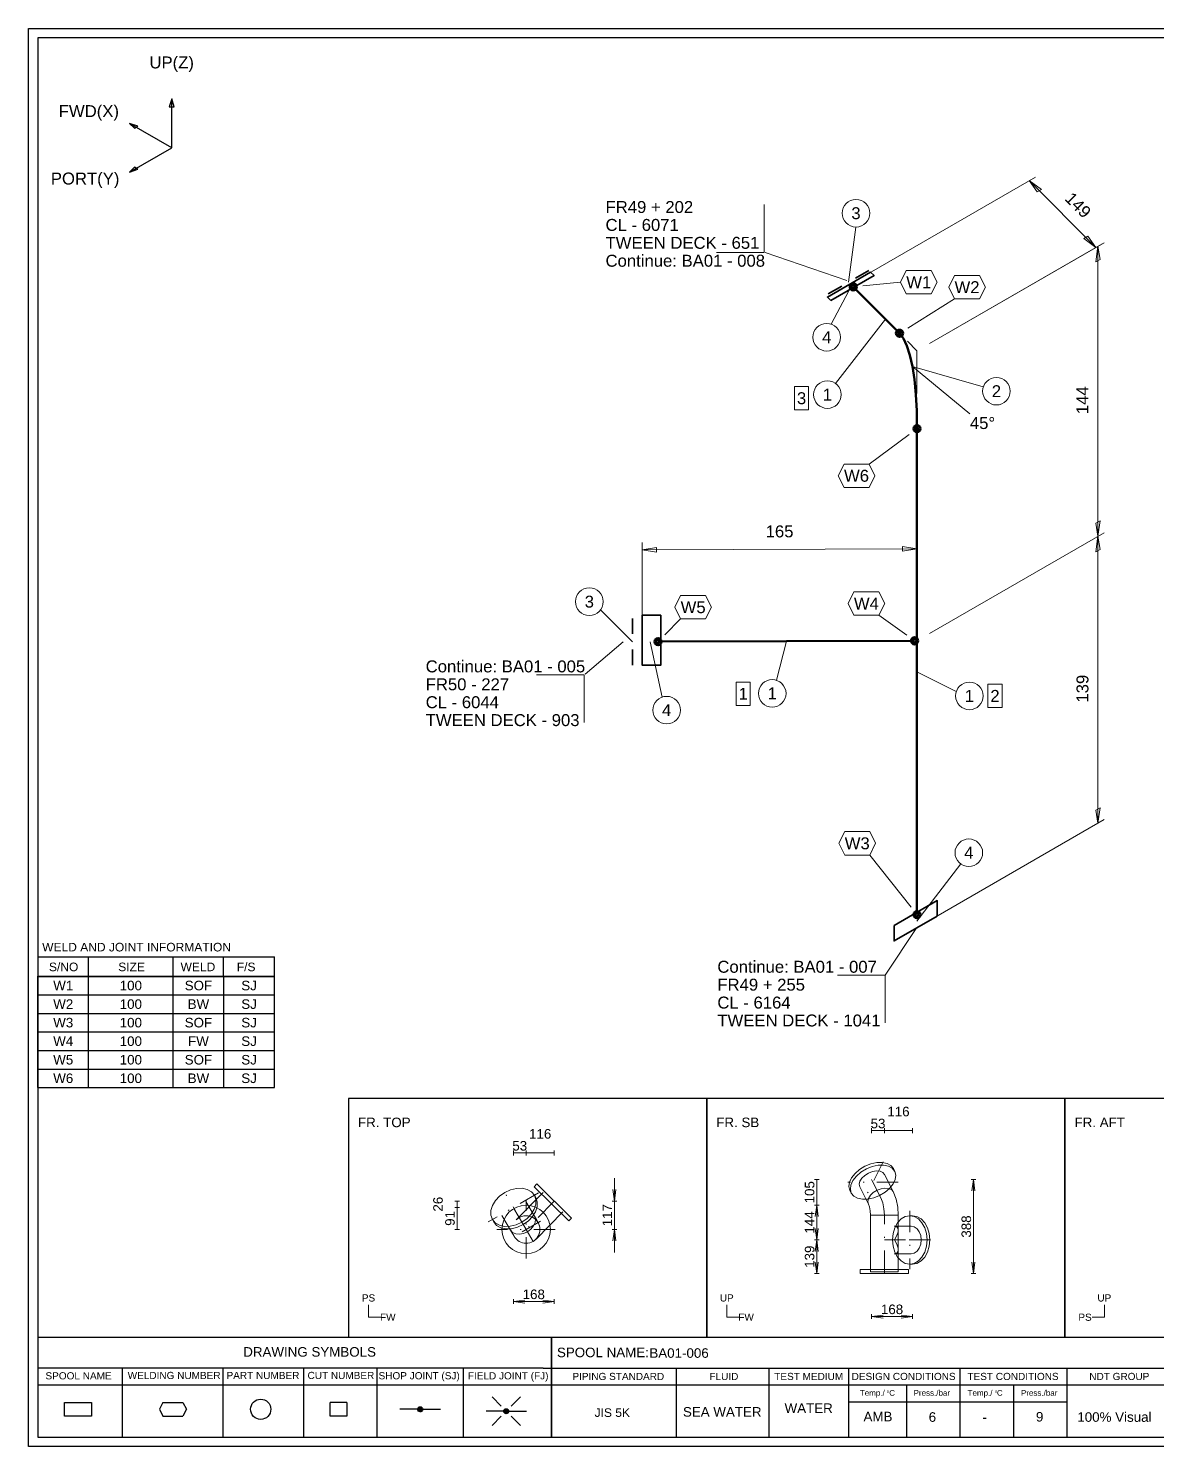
# Model space of a CAD drawing. Header units: millimetres. Extents: x 0 to 420, y 0 to 297.
# Drawn here: x 0 to 236.4, y 0 to 297 of the extents above; entities that cross this region are included whole.
import ezdxf
from ezdxf.enums import TextEntityAlignment as Align

# ---------------------------------------------------------------- set-up
doc = ezdxf.new("R2010")
doc.units = ezdxf.units.MM
doc.linetypes.add('DOTTED_DASHED5', pattern=[10.0001, 4.444489, -2.666693, 0.222224, -2.666693])
doc.linetypes.add('DOTTED_DASHED6', pattern=[9.99998, 4.444436, -2.666661, 0.222222, -2.666661])
for name, color, linetype in [('FramesFromTables', 40, 'Continuous'), ('I_Coordinates', 11, 'Continuous'), ('I_CutNumbers', 10, 'Continuous'), ('I_Dimensions', 4, 'Continuous'), ('I_OtherComponents', 2, 'Continuous'), ('I_PartNumbers', 9, 'Continuous'), ('I_Pipes', 1, 'Continuous'), ('I_Tags', 8, 'Continuous'), ('SymbolsOnDrawingSheet', 1, 'Continuous'), ('TextFromTables', 2, 'Continuous'), ('TextFromTextBoxes', 2, 'Continuous')]:
    doc.layers.add(name, color=color, linetype=linetype)
doc.styles.add('Cadmatic Default Text', font='arial.ttf')

# ---------------------------------------------------------------- blocks, each defined once
blk = doc.blocks.new('BA01726636990_BOM_4')
at = {"layer": 'FramesFromTables', "linetype": 'ByBlock', "lineweight": 18}
for p, q in [((292, 285), (418, 285)), ((292, 271.5), (292, 285)), ((292, 271.5), (292, 285)), ((299.6, 271.5), (299.6, 285)), ((299.6, 271.5), (299.6, 285)), ((307, 271.5), (307, 285)), ((307, 271.5), (307, 285)), ((318.6, 271.5), (318.6, 285)), ((318.6, 271.5), (318.6, 285)), ((360.1, 271.5), (360.1, 285)), ((360.1, 271.5), (360.1, 285)), ((384.2, 271.5), (384.2, 285)), ((384.2, 271.5), (384.2, 285)), ((405.2, 271.5), (405.2, 285)), ((405.2, 271.5), (405.2, 285)), ((418, 271.5), (418, 285)), ((292, 280.5), (418, 280.5)), ((292, 276), (418, 276)), ((292, 205), (418.1, 205)), ((292, 200.67), (292, 205)), ((292.1, 200.67), (292.1, 205)), ((299.6, 200.67), (299.6, 205)), ((299.6, 200.67), (299.6, 205)), ((307.2, 200.67), (307.2, 205)), ((307.2, 200.67), (307.2, 205)), ((361.8, 200.67), (361.8, 205)), ((361.8, 200.67), (361.8, 205)), ((383.6, 200.67), (383.6, 205)), ((383.6, 200.67), (383.6, 205)), ((405.2, 200.67), (405.2, 205)), ((405.2, 200.67), (405.2, 205)), ((418, 200.67), (418, 205)), ((292, 127.3), (418.2, 127.3)), ((292, 115.3), (292, 127.3)), ((292, 115.3), (292, 127.3)), ((298.5, 115.3), (298.5, 127.3)), ((298.5, 115.3), (298.5, 127.3)), ((356.6, 115.3), (356.6, 127.3)), ((356.6, 115.3), (356.6, 127.3)), ((380, 115.3), (380, 127.3)), ((380, 115.3), (380, 127.3)), ((399.6, 115.3), (399.6, 127.3)), ((399.6, 115.3), (399.6, 127.3)), ((418, 115.3), (418, 127.3)), ((292, 123.3), (418.2, 123.3)), ((292, 119.3), (418.2, 119.3)), ((292, 68.4), (418, 68.4)), ((292, 58.6), (292, 68.4)), ((292, 58.6), (292, 68.4)), ((305.1, 58.6), (305.1, 68.4)), ((305.1, 58.6), (305.1, 68.4)), ((323.8, 58.6), (323.8, 68.4)), ((323.8, 58.6), (323.8, 68.4)), ((384.9, 58.6), (384.9, 68.4)), ((384.9, 58.6), (384.9, 68.4)), ((397.2, 58.6), (397.2, 68.4)), ((397.2, 58.6), (397.2, 68.4)), ((407.8, 58.6), (407.8, 68.4)), ((407.8, 58.6), (407.8, 68.4)), ((418, 58.6), (418, 68.4)), ((292, 65.13), (418, 65.13)), ((292, 61.87), (418, 61.87))]:
    blk.add_line(p, q, dxfattribs=at)
at = {"layer": 'FramesFromTables', "linetype": 'ByBlock', "lineweight": -3}
for p, q in [((2, 98.5), (51.5, 98.5)), ((2, 75.19), (2, 98.5)), ((2, 75.19), (2, 98.5)), ((12.6, 75.19), (12.6, 98.5)), ((12.6, 75.19), (12.6, 98.5)), ((30.3, 75.19), (30.3, 98.5)), ((30.3, 75.19), (30.3, 98.5)), ((40.9, 75.19), (40.9, 98.5)), ((40.9, 75.19), (40.9, 98.5)), ((51.5, 75.19), (51.5, 98.5)), ((2, 94.62), (51.5, 94.62)), ((2, 90.73), (51.5, 90.73)), ((2, 86.85), (51.5, 86.85)), ((2, 82.96), (51.5, 82.96)), ((2, 79.08), (51.5, 79.08))]:
    blk.add_line(p, q, dxfattribs=at)
at = {"layer": 'FramesFromTables', "linetype": 'ByBlock', "lineweight": 18, "flags": 128}
for points in [[(292, 271.5), (418, 271.5), (418, 285)], [(292, 200.67), (418.1, 200.67), (418.1, 205)], [(292, 115.3), (418.2, 115.3), (418.2, 127.3)], [(292, 58.6), (418, 58.6), (418, 68.4)]]:
    blk.add_lwpolyline(points, dxfattribs=at)
at = {"layer": 'FramesFromTables', "linetype": 'ByBlock', "lineweight": -3, "flags": 128}
blk.add_lwpolyline([(2, 75.19), (51.5, 75.19), (51.5, 98.5)], dxfattribs=at)
at = {"layer": 'TextFromTables', "linetype": 'ByBlock', "lineweight": 13, "style": 'Cadmatic Default Text'}
for s, p in [('1', (295.8, 282.75)), ('2', (295.8, 278.25)), ('4', (295.8, 273.75))]:
    blk.add_text(s, height=2, dxfattribs=at).set_placement(p, align=Align.MIDDLE_CENTER)
at = {"layer": 'TextFromTables', "linetype": 'ByBlock', "lineweight": 25, "style": 'Cadmatic Default Text'}
for s, p in [('0.49 ', (312.8, 282.75)), ('100A Sch40', (372.15, 282.75)), ('STPG370', (394.7, 282.75)), ('1', (303.3, 278.25)), ('100A Sch40', (372.15, 278.25)), ('PG 370', (394.7, 278.25)), ('3', (303.3, 273.75)), ('100A JIS5K', (372.15, 273.75)), ('SF440', (394.7, 273.75)), ('3', (295.85, 202.83)), ('2', (303.4, 202.83)), ('CNAF', (394.4, 202.83)), ('1', (295.25, 125.3)), ('2', (295.25, 121.3)), ('3', (295.25, 117.3)), ('W1', (7.3, 96.56)), ('100', (21.45, 96.56)), ('SOF', (35.6, 96.56)), ('SJ', (46.2, 96.56)), ('W2', (7.3, 92.67)), ('100', (21.45, 92.67)), ('BW', (35.6, 92.67)), ('SJ', (46.2, 92.67)), ('W3', (7.3, 88.79)), ('100', (21.45, 88.79)), ('SOF', (35.6, 88.79)), ('SJ', (46.2, 88.79)), ('W4', (7.3, 84.91)), ('100', (21.45, 84.91)), ('FW', (35.6, 84.91)), ('SJ', (46.2, 84.91)), ('W5', (7.3, 81.02)), ('100', (21.45, 81.02)), ('SOF', (35.6, 81.02)), ('SJ', (46.2, 81.02)), ('W6', (7.3, 77.14)), ('100', (21.45, 77.14)), ('BW', (35.6, 77.14)), ('SJ', (46.2, 77.14))]:
    blk.add_text(s, height=2, dxfattribs=at).set_placement(p, align=Align.MIDDLE_CENTER)
for s, height, p in [('Pipe Seamless, BW ', 2, (319.4, 282.75)), ('16.00', 2, (406, 282.75)), ('Elbow SR, BW 45 deg', 2, (319.4, 278.25)), ('2.69', 2, (406, 278.25)), ('Flange SOFF ', 2, (319.4, 273.75)), ('2.39', 2, (406, 273.75)), ('Gasket, JIS5K, Thk 3mm ', 2, (308, 202.83)), ('100A', 2, (362.6, 202.83)), ('Pipe Seamless, BW', 2, (299.3, 125.3)), ('100A Sch40', 2, (357.4, 125.3)), ('STPG370', 1.75, (380.8, 125.3)), ('156', 2, (400.4, 125.3)), ('Pipe Seamless, BW', 2, (299.3, 121.3)), ('100A Sch40', 2, (357.4, 121.3)), ('STPG370', 1.75, (380.8, 121.3)), ('234', 2, (400.4, 121.3)), ('Pipe Seamless, BW', 2, (299.3, 117.3)), ('100A Sch40', 2, (357.4, 117.3)), ('STPG370', 1.75, (380.8, 117.3)), ('100', 2, (400.4, 117.3))]:
    blk.add_text(s, height=height, dxfattribs=at).set_placement(p, align=Align.MIDDLE_LEFT)
at = {"layer": 'TextFromTextBoxes', "linetype": 'ByBlock', "lineweight": -3, "style": 'Cadmatic Default Text'}
for s, p in [('EMAS OFFSHORE LIMITED', (306.3, 33.1)), ('BIO-SEA', (383.3, 33.65)), ('9354947', (368.2, 29.15)), ('-', (306.3, 29.2)), ('P1482', (307.1, 25)), ('JP 88 STORK', (372.9, 25.05)), ('BA01-006', (130, 19.6))]:
    blk.add_text(s, height=2, dxfattribs=at).set_placement(p, align=Align.MIDDLE_LEFT)
at = {"layer": 'TextFromTextBoxes', "linetype": 'ByBlock', "lineweight": 25, "style": 'Cadmatic Default Text'}
blk.add_text('BA01', height=2.5, dxfattribs=at).set_placement((357.5, 18.3), align=Align.MIDDLE_LEFT)
at = {"layer": 'TextFromTextBoxes', "linetype": 'ByBlock', "lineweight": -3, "style": 'Cadmatic Default Text'}
for s, height, p in [('WATER', 2, (163.35, 8.05)), ('SEA WATER', 2, (145.25, 7.28)), ('AMB', 2, (177.85, 6.3)), ('6', 2, (189.25, 6.2)), ('-', 2, (200.2, 6.15)), ('9', 2, (211.7, 6.25)), ('100% Visual', 2, (227.35, 6.2)), ('Ships Paint Spec', 2, (261.75, 6.3)), ('16 kg', 2, (284.75, 6.35)), ('06/39', 2.5, (316.1, 6.5))]:
    blk.add_text(s, height=height, dxfattribs=at).set_placement(p, align=Align.MIDDLE_CENTER)
at = {"layer": 'TextFromTextBoxes', "linetype": 'ByBlock', "lineweight": 25, "style": 'Cadmatic Default Text'}
blk.add_text('BA01', height=3, dxfattribs=at).set_placement((370.1, 6.45), align=Align.MIDDLE_CENTER)
blk = doc.blocks.new('SEDS_SPOOL_FORMAT_Gol_6')
at = {"layer": 'SymbolsOnDrawingSheet', "linetype": 'ByBlock', "lineweight": -3, "flags": 128}
for points in [[(0, 297), (420, 297), (420, 0), (0, 0), (0, 297)], [(418.01, 295.01), (2, 295.01)], [(2, 295.01), (2, 2)], [(2, 102.57), (51.49, 102.57)], [(12.6, 98.45), (12.6, 102.57)], [(30.28, 98.45), (30.28, 102.57)], [(40.88, 98.45), (40.88, 102.57)], [(51.49, 98.45), (51.49, 102.57)], [(2, 98.5), (51.5, 98.5)], [(2, 98.5), (51.5, 98.5)], [(51.49, 98.47), (2, 98.47)], [(2, 98.45), (51.49, 98.45)], [(2, 22.93), (107.74, 22.93)], [(107.74, 22.93), (292.02, 22.93)], [(109.52, 22.93), (109.52, 2)], [(109.52, 2), (109.52, 22.93)], [(107.74, 16.45), (2, 16.45)], [(19.62, 16.45), (19.62, 2)], [(40.69, 16.45), (40.69, 2)], [(57.56, 16.45), (57.56, 2)], [(72.95, 16.45), (72.95, 2)], [(91.02, 16.45), (91.02, 2)], [(107.74, 16.45), (292.02, 16.45)], [(135.58, 16.45), (135.58, 2)], [(155.03, 16.45), (155.03, 2)], [(171.67, 16.45), (171.67, 2)], [(195.02, 16.45), (195.02, 2)], [(217.4, 16.45), (217.4, 2)], [(2, 12.91), (292.02, 12.91)], [(183.82, 12.91), (183.82, 2)], [(206.21, 12.91), (206.21, 2)], [(13.2, 6.41), (7.55, 6.41), (7.55, 9.23), (13.2, 9.23)], [(13.2, 9.23), (13.2, 6.41)], [(28.12, 9.23), (27.42, 7.82)], [(28.12, 9.23), (32.36, 9.23)], [(32.36, 9.23), (33.07, 7.82)], [(66.68, 9.23), (66.68, 6.41), (63.15, 6.41), (63.15, 9.23)], [(66.68, 9.23), (63.15, 9.23)], [(99, 8.47), (97.06, 10.41)], [(101.09, 8.47), (103.03, 10.41)], [(171.67, 9.37), (217.4, 9.37)], [(171.67, 9.37), (217.4, 9.37)], [(27.42, 7.82), (28.12, 6.41)], [(28.12, 6.41), (32.36, 6.41)], [(33.07, 7.82), (32.36, 6.41)], [(81.48, 7.82), (77.79, 7.82)], [(81.49, 7.78), (82.04, 8.32)], [(81.51, 7.9), (81.93, 8.32)], [(81.52, 7.7), (82.14, 8.32)], [(81.55, 7.62), (82.22, 8.29)], [(81.56, 8.06), (81.76, 8.26)], [(81.57, 7.54), (82.28, 8.25)], [(81.62, 7.48), (82.34, 8.2)], [(81.68, 7.44), (82.4, 8.16)], [(81.74, 7.39), (82.45, 8.1)], [(81.8, 7.35), (82.48, 8.02)], [(81.88, 7.32), (82.5, 7.94)], [(81.98, 7.32), (82.53, 7.86)], [(82.09, 7.32), (82.52, 7.75)], [(82.24, 7.36), (82.47, 7.59)], [(82.54, 7.82), (86.24, 7.82)], [(99.51, 7.42), (95.82, 7.42)], [(99, 6.38), (97.06, 4.44)], [(99.53, 7.47), (99.99, 7.93)], [(99.53, 7.37), (100.1, 7.93)], [(99.56, 7.29), (100.2, 7.93)], [(99.58, 7.62), (99.88, 7.93)], [(99.58, 7.21), (100.27, 7.89)], [(99.61, 7.13), (100.33, 7.84)], [(99.67, 7.08), (100.39, 7.8)], [(99.73, 7.03), (100.45, 7.75)], [(99.79, 6.99), (100.49, 7.69)], [(99.85, 6.94), (100.52, 7.61)], [(99.94, 6.92), (100.54, 7.53)], [(100.04, 6.92), (100.57, 7.45)], [(100.15, 6.92), (100.54, 7.31)], [(100.38, 7.04), (100.49, 7.15)], [(100.57, 7.42), (104.27, 7.42)], [(101.09, 6.38), (103.03, 4.44)], [(2, 2), (418.01, 2)]]:
    blk.add_lwpolyline(points, dxfattribs=at)
at = {"layer": 'SymbolsOnDrawingSheet', "linetype": 'ByBlock', "lineweight": -3}
for centre, radius in [((48.63, 7.82), 2.12), ((82.01, 7.82), 0.53), ((100.04, 7.42), 0.53)]:
    blk.add_circle(centre, radius, dxfattribs=at)
at = {"layer": 'SymbolsOnDrawingSheet', "linetype": 'ByBlock', "lineweight": -3, "style": 'Cadmatic Default Text'}
for s, p in [('WELD AND JOINT INFORMATION', (2.89, 105.5)), ('S/NO', (4.31, 101.36)), ('SIZE', (18.81, 101.36)), ('WELD', (31.86, 101.36)), ('F/S', (43.63, 101.36))]:
    blk.add_text(s, height=1.8, dxfattribs=at).set_placement(p, align=Align.TOP_LEFT)
for s, height, p in [('DRAWING SYMBOLS', 2, (44.98, 18.84)), ('Temp./  C   ', 1.2, (174.06, 10.65)), ('Press./bar', 1.2, (185.31, 10.65)), ('Temp./  C   ', 1.2, (196.61, 10.65)), ('Press./bar', 1.2, (207.78, 10.65)), ('0', 0.53, (179.71, 11.25)), ('0', 0.53, (202.37, 11.25))]:
    blk.add_text(s, height=height, dxfattribs=at).set_placement(p)
for s, height, p in [('SPOOL NAME:', 2, (110.65, 19.73)), ('SPOOL NAME', 1.5, (3.58, 14.83)), ('WELDING NUMBER', 1.5, (20.79, 14.91)), ('PART NUMBER', 1.5, (41.48, 14.91)), ('CUT NUMBER', 1.5, (58.44, 14.91)), ('SHOP JOINT (SJ)', 1.5, (73.31, 14.85)), ('FIELD JOINT (FJ)', 1.5, (92, 14.83)), ('PIPING STANDARD', 1.5, (113.89, 14.7)), ('FLUID', 1.5, (142.57, 14.7)), ('TEST MEDIUM', 1.5, (156.14, 14.7)), ('DESIGN CONDITIONS', 1.5, (172.34, 14.7)), ('TEST CONDITIONS', 1.5, (196.58, 14.7)), ('NDT GROUP', 1.5, (222.09, 14.7)), ('JIS 5K', 1.8, (118.53, 7.12))]:
    blk.add_text(s, height=height, dxfattribs=at).set_placement(p, align=Align.MIDDLE_LEFT)
blk = doc.blocks.new('BA01726636990_PRT_30_3')
at = {"layer": 'I_OtherComponents', "linetype": 'ByBlock', "lineweight": 35}
for p, q in [((74.48, 146.88), (74.48, 150.15)), ((74.48, 140.35), (74.48, 143.62))]:
    blk.add_line(p, q, dxfattribs=at)
blk = doc.blocks.new('BA01726636990_PRT_31_3')
at = {"layer": 'I_OtherComponents', "linetype": 'ByBlock', "lineweight": 35, "flags": 128}
blk.add_lwpolyline([(80.41, 150.82), (76.48, 150.81), (76.48, 140.36), (80.41, 140.37), (80.41, 150.82)], dxfattribs=at)
at = {"layer": 'I_OtherComponents', "linetype": 'ByBlock', "lineweight": 50}
for radius in [0.75, 0.375]:
    blk.add_circle((79.81, 145.27), radius, dxfattribs=at)
blk = doc.blocks.new('BA01726636990_PRT_32_3')
at = {"layer": 'I_Pipes', "linetype": 'ByBlock', "lineweight": 50}
blk.add_line((79.81, 145.27), (133.52, 145.46), dxfattribs=at)
blk = doc.blocks.new('BA01726636990_PRT_47_3')
at = {"layer": 'I_OtherComponents', "linetype": 'ByBlock', "lineweight": 35}
for p, q in [((123.94, 223.01), (121.12, 221.37)), ((118.29, 219.74), (115.46, 218.11))]:
    blk.add_line(p, q, dxfattribs=at)
blk = doc.blocks.new('BA01726636990_PRT_48_3')
at = {"layer": 'I_OtherComponents', "linetype": 'ByBlock', "lineweight": 35, "flags": 128}
blk.add_lwpolyline([(115.98, 216.7), (115.26, 217.42), (124.31, 222.64), (125.03, 221.92), (115.98, 216.7)], dxfattribs=at)
at = {"layer": 'I_OtherComponents', "linetype": 'ByBlock', "lineweight": 50}
for radius in [0.75, 0.375]:
    blk.add_circle((120.68, 219.58), radius, dxfattribs=at)
blk = doc.blocks.new('BA01726636990_PRT_49_3')
at = {"layer": 'I_Pipes', "linetype": 'ByBlock', "lineweight": 50}
blk.add_line((120.68, 219.58), (130.37, 209.85), dxfattribs=at)
blk = doc.blocks.new('BA01726636990_PRT_50_3')
at = {"layer": 'I_Pipes', "linetype": 'ByBlock', "lineweight": 0}
for q in [(132.01, 208.21), (134.02, 197.22)]:
    blk.add_line((134.02, 206.2), q, dxfattribs=at)
at = {"layer": 'I_Pipes', "linetype": 'ByBlock', "lineweight": 50, "flags": 128}
blk.add_lwpolyline([(130.37, 209.85), (131.19, 208.76), (131.92, 207.23), (132.55, 205.27), (133.07, 202.9), (133.48, 200.15), (133.78, 197.04), (133.96, 193.6), (134.02, 189.87)], dxfattribs=at)
at = {"layer": 'I_Pipes', "linetype": 'ByBlock', "lineweight": 50}
for centre, radius in [((130.37, 209.85), 0.75), ((130.37, 209.85), 0.375), ((134.02, 189.87), 0.75), ((134.02, 189.87), 0.375)]:
    blk.add_circle(centre, radius, dxfattribs=at)
blk = doc.blocks.new('BA01726636990_PRT_51_3')
at = {"layer": 'I_Pipes', "linetype": 'ByBlock', "lineweight": 50}
blk.add_line((134.02, 88.1), (134.02, 189.87), dxfattribs=at)
blk = doc.blocks.new('BA01726636990_PRT_54_3')
at = {"layer": 'I_OtherComponents', "linetype": 'ByBlock', "lineweight": 35, "flags": 128}
blk.add_lwpolyline([(129.21, 85.81), (129.21, 82.6), (138.26, 87.82), (138.27, 91.04), (129.21, 85.81)], dxfattribs=at)
at = {"layer": 'I_OtherComponents', "linetype": 'ByBlock', "lineweight": 50}
for radius in [0.75, 0.375]:
    blk.add_circle((134.02, 88.1), radius, dxfattribs=at)
blk = doc.blocks.new('BA01726636990_DIM_0_3')
at = {"layer": 'I_Dimensions', "linetype": 'ByBlock', "lineweight": 0}
for p, q in [((173.21, 168.08), (136.62, 146.96)), ((171.91, 107.25), (171.91, 167.33)), ((136.62, 86.88), (173.21, 108))]:
    blk.add_line(p, q, dxfattribs=at)
at = {"layer": 'I_Dimensions', "linetype": 'ByBlock', "lineweight": 0, "flags": 128}
for points in [[(171.91, 167.33), (172.34, 164.58), (171.48, 164.08), (171.91, 167.33)], [(171.91, 107.25), (172.34, 110.5), (171.48, 110), (171.91, 107.25)]]:
    blk.add_lwpolyline(points, dxfattribs=at)
at = {"layer": 'I_Dimensions', "linetype": 'ByBlock', "lineweight": 0, "style": 'Cadmatic Default Text'}
blk.add_text('139', height=2.5, rotation=90, dxfattribs=at).set_placement((168.66, 135.42), align=Align.MIDDLE_CENTER)
blk = doc.blocks.new('BA01726636990_DIM_1_3')
at = {"layer": 'I_Dimensions', "linetype": 'ByBlock', "lineweight": 0}
for p, q in [((173.21, 228.82), (136.62, 207.7)), ((171.91, 167.33), (171.91, 228.07)), ((136.62, 146.96), (173.21, 168.08))]:
    blk.add_line(p, q, dxfattribs=at)
at = {"layer": 'I_Dimensions', "linetype": 'ByBlock', "lineweight": 0, "flags": 128}
for points in [[(171.91, 228.07), (172.34, 225.32), (171.48, 224.82), (171.91, 228.07)], [(171.91, 167.33), (172.34, 170.58), (171.48, 170.08), (171.91, 167.33)]]:
    blk.add_lwpolyline(points, dxfattribs=at)
at = {"layer": 'I_Dimensions', "linetype": 'ByBlock', "lineweight": 0, "style": 'Cadmatic Default Text'}
blk.add_text('144', height=2.5, rotation=90, dxfattribs=at).set_placement((168.66, 195.83), align=Align.MIDDLE_CENTER)
blk = doc.blocks.new('BA01726636990_DIM_2_3')
at = {"layer": 'I_Dimensions', "linetype": 'ByBlock', "lineweight": 0}
for p, q in [((122.67, 221.69), (158.82, 242.57)), ((157.52, 241.82), (171.48, 227.82)), ((172.78, 228.57), (136.62, 207.7))]:
    blk.add_line(p, q, dxfattribs=at)
at = {"layer": 'I_Dimensions', "linetype": 'ByBlock', "lineweight": 0, "flags": 128}
for points in [[(157.52, 241.82), (159.21, 239.44), (160.07, 239.94), (157.52, 241.82)], [(171.48, 227.82), (168.93, 229.7), (169.79, 230.2), (171.48, 227.82)]]:
    blk.add_lwpolyline(points, dxfattribs=at)
at = {"layer": 'I_Dimensions', "linetype": 'ByBlock', "lineweight": 0, "style": 'Cadmatic Default Text'}
blk.add_text('149', height=2.5, rotation=314.916, dxfattribs=at).set_placement((167.75, 236.69), align=Align.MIDDLE_CENTER)
blk = doc.blocks.new('BA01726636990_DIM_3_3')
at = {"layer": 'I_Dimensions', "linetype": 'ByBlock', "lineweight": 0}
for p, q in [((76.48, 148.26), (76.48, 166.01)), ((76.48, 164.51), (134.02, 164.71)), ((134.02, 166.21), (134.02, 148.46))]:
    blk.add_line(p, q, dxfattribs=at)
at = {"layer": 'I_Dimensions', "linetype": 'ByBlock', "lineweight": 0, "flags": 128}
for points in [[(76.48, 164.51), (79.48, 164.02), (79.48, 165.02), (76.48, 164.51)], [(134.02, 164.71), (131.02, 164.2), (131.02, 165.2), (134.02, 164.71)]]:
    blk.add_lwpolyline(points, dxfattribs=at)
at = {"layer": 'I_Dimensions', "linetype": 'ByBlock', "lineweight": 0, "style": 'Cadmatic Default Text'}
blk.add_text('165', height=2.5, rotation=0.2001, dxfattribs=at).set_placement((105.25, 168.36), align=Align.MIDDLE_CENTER)
blk = doc.blocks.new('BA01726636990_CRD_0_3')
at = {"layer": 'I_Coordinates', "linetype": 'ByBlock', "lineweight": 0}
blk.add_line((127.39, 75.44), (134.02, 85.38), dxfattribs=at)
at = {"layer": 'I_Coordinates', "linetype": 'ByBlock', "lineweight": 0, "flags": 128}
blk.add_lwpolyline([(127.39, 65.44), (127.39, 75.44), (117.39, 75.44)], dxfattribs=at)
at = {"layer": 'I_Coordinates', "linetype": 'ByBlock', "lineweight": 0, "style": 'Cadmatic Default Text'}
for s, p in [('Continue: BA01 - 007', (92.23, 78.44)), ('FR49 + 255', (92.23, 74.69)), ('CL - 6164', (92.23, 70.94)), ('TWEEN DECK - 1041', (92.23, 67.19))]:
    blk.add_text(s, height=2.5, dxfattribs=at).set_placement(p, align=Align.TOP_LEFT)
blk = doc.blocks.new('BA01726636990_CRD_1_3')
at = {"layer": 'I_Coordinates', "linetype": 'ByBlock', "lineweight": 0}
blk.add_line((102.21, 226.73), (119.34, 220.92), dxfattribs=at)
at = {"layer": 'I_Coordinates', "linetype": 'ByBlock', "lineweight": 0, "flags": 128}
blk.add_lwpolyline([(102.04, 236.79), (102.04, 226.79), (92.04, 226.79)], dxfattribs=at)
at = {"layer": 'I_Coordinates', "linetype": 'ByBlock', "lineweight": 0, "style": 'Cadmatic Default Text'}
for s, p in [('FR49 + 202', (68.82, 235.04)), ('CL - 6071', (68.82, 231.29)), ('TWEEN DECK - 651', (68.82, 227.54)), ('Continue: BA01 - 008', (68.82, 223.79))]:
    blk.add_text(s, height=2.5, dxfattribs=at).set_placement(p)
blk = doc.blocks.new('BA01726636990_CRD_2_3')
at = {"layer": 'I_Coordinates', "linetype": 'ByBlock', "lineweight": 0}
blk.add_line((64.55, 138.49), (72.48, 145.24), dxfattribs=at)
at = {"layer": 'I_Coordinates', "linetype": 'ByBlock', "lineweight": 0, "flags": 128}
blk.add_lwpolyline([(64.38, 128.34), (64.38, 138.34), (54.38, 138.34)], dxfattribs=at)
at = {"layer": 'I_Coordinates', "linetype": 'ByBlock', "lineweight": 0, "style": 'Cadmatic Default Text'}
for s, p in [('Continue: BA01 - 005', (31.17, 141.34)), ('FR50 - 227', (31.17, 137.59)), ('CL - 6044', (31.17, 133.84)), ('TWEEN DECK - 903', (31.17, 130.09))]:
    blk.add_text(s, height=2.5, dxfattribs=at).set_placement(p, align=Align.TOP_LEFT)
blk = doc.blocks.new('BA01726636990_PTN_0_3')
at = {"layer": 'I_PartNumbers', "linetype": 'ByBlock', "lineweight": 0}
blk.add_line((121.25, 232.09), (119.7, 220.56), dxfattribs=at)
blk.add_circle((121.25, 234.99), 2.89, dxfattribs=at)
at = {"layer": 'I_PartNumbers', "linetype": 'ByBlock', "lineweight": 0, "style": 'Cadmatic Default Text'}
blk.add_text('3', height=2.5, dxfattribs=at).set_placement((121.25, 234.99), align=Align.MIDDLE_CENTER)
blk = doc.blocks.new('BA01726636990_PTN_1_3')
at = {"layer": 'I_PartNumbers', "linetype": 'ByBlock', "lineweight": 0}
blk.add_line((80.71, 133.68), (78.14, 145.26), dxfattribs=at)
blk.add_circle((81.61, 130.93), 2.89, dxfattribs=at)
at = {"layer": 'I_PartNumbers', "linetype": 'ByBlock', "lineweight": 0, "style": 'Cadmatic Default Text'}
blk.add_text('4', height=2.5, dxfattribs=at).set_placement((81.61, 130.93), align=Align.MIDDLE_CENTER)
blk = doc.blocks.new('BA01726636990_PTN_2_3')
at = {"layer": 'I_PartNumbers', "linetype": 'ByBlock', "lineweight": 0}
blk.add_line((116.02, 211.77), (120.37, 219.89), dxfattribs=at)
blk.add_circle((115.12, 209.02), 2.89, dxfattribs=at)
at = {"layer": 'I_PartNumbers', "linetype": 'ByBlock', "lineweight": 0, "style": 'Cadmatic Default Text'}
blk.add_text('4', height=2.5, dxfattribs=at).set_placement((115.12, 209.02), align=Align.MIDDLE_CENTER)
blk = doc.blocks.new('BA01726636990_PTN_3_3')
at = {"layer": 'I_PartNumbers', "linetype": 'ByBlock', "lineweight": 0}
blk.add_line((116.97, 199.35), (127.46, 212.77), dxfattribs=at)
blk.add_circle((115.27, 197.01), 2.89, dxfattribs=at)
at = {"layer": 'I_PartNumbers', "linetype": 'ByBlock', "lineweight": 0, "style": 'Cadmatic Default Text'}
blk.add_text('1', height=2.5, dxfattribs=at).set_placement((115.27, 197.01), align=Align.MIDDLE_CENTER)
blk = doc.blocks.new('BA01726636990_PTN_4_3')
at = {"layer": 'I_PartNumbers', "linetype": 'ByBlock', "lineweight": 0}
blk.add_line((104.61, 137.19), (106.67, 145.36), dxfattribs=at)
blk.add_circle((103.71, 134.43), 2.89, dxfattribs=at)
at = {"layer": 'I_PartNumbers', "linetype": 'ByBlock', "lineweight": 0, "style": 'Cadmatic Default Text'}
blk.add_text('1', height=2.5, dxfattribs=at).set_placement((103.71, 134.43), align=Align.MIDDLE_CENTER)
blk = doc.blocks.new('BA01726636990_PTN_5_3')
at = {"layer": 'I_PartNumbers', "linetype": 'ByBlock', "lineweight": 0}
blk.add_line((142.24, 134.81), (134.02, 138.98), dxfattribs=at)
blk.add_circle((144.99, 133.91), 2.89, dxfattribs=at)
at = {"layer": 'I_PartNumbers', "linetype": 'ByBlock', "lineweight": 0, "style": 'Cadmatic Default Text'}
blk.add_text('1', height=2.5, dxfattribs=at).set_placement((144.99, 133.91), align=Align.MIDDLE_CENTER)
blk = doc.blocks.new('BA01726636990_PTN_6_3')
at = {"layer": 'I_PartNumbers', "linetype": 'ByBlock', "lineweight": 0}
blk.add_line((143.17, 98.72), (134.02, 86.74), dxfattribs=at)
blk.add_circle((144.87, 101.06), 2.89, dxfattribs=at)
at = {"layer": 'I_PartNumbers', "linetype": 'ByBlock', "lineweight": 0, "style": 'Cadmatic Default Text'}
blk.add_text('4', height=2.5, dxfattribs=at).set_placement((144.87, 101.06), align=Align.MIDDLE_CENTER)
blk = doc.blocks.new('BA01726636990_PTN_7_3')
at = {"layer": 'I_PartNumbers', "linetype": 'ByBlock', "lineweight": 0}
blk.add_line((147.9, 198.61), (133.07, 202.9), dxfattribs=at)
blk.add_circle((150.65, 197.72), 2.89, dxfattribs=at)
at = {"layer": 'I_PartNumbers', "linetype": 'ByBlock', "lineweight": 0, "style": 'Cadmatic Default Text'}
blk.add_text('2', height=2.5, dxfattribs=at).set_placement((150.65, 197.72), align=Align.MIDDLE_CENTER)
blk = doc.blocks.new('BA01726636990_PTN_8_3')
at = {"layer": 'I_PartNumbers', "linetype": 'ByBlock', "lineweight": 0}
blk.add_line((67.77, 151.95), (74.48, 145.25), dxfattribs=at)
blk.add_circle((65.43, 153.65), 2.89, dxfattribs=at)
at = {"layer": 'I_PartNumbers', "linetype": 'ByBlock', "lineweight": 0, "style": 'Cadmatic Default Text'}
blk.add_text('3', height=2.5, dxfattribs=at).set_placement((65.43, 153.65), align=Align.MIDDLE_CENTER)
blk = doc.blocks.new('BA01726636990_CUT_10_3')
at = {"layer": 'I_CutNumbers', "linetype": 'ByBlock', "lineweight": 0, "flags": 128}
blk.add_lwpolyline([(111.33, 193.8), (111.33, 198.7), (108.39, 198.7), (108.39, 193.8), (111.33, 193.8)], dxfattribs=at)
at = {"layer": 'I_CutNumbers', "linetype": 'ByBlock', "lineweight": 0, "style": 'Cadmatic Default Text'}
blk.add_text('3', height=2.5, dxfattribs=at).set_placement((109.86, 196.25), align=Align.MIDDLE_CENTER)
blk = doc.blocks.new('BA01726636990_CUT_11_3')
at = {"layer": 'I_CutNumbers', "linetype": 'ByBlock', "lineweight": 0, "flags": 128}
blk.add_lwpolyline([(99.12, 131.9), (99.12, 136.8), (96.18, 136.8), (96.18, 131.9), (99.12, 131.9)], dxfattribs=at)
at = {"layer": 'I_CutNumbers', "linetype": 'ByBlock', "lineweight": 0, "style": 'Cadmatic Default Text'}
blk.add_text('1', height=2.5, dxfattribs=at).set_placement((97.65, 134.35), align=Align.MIDDLE_CENTER)
blk = doc.blocks.new('BA01726636990_CUT_12_3')
at = {"layer": 'I_CutNumbers', "linetype": 'ByBlock', "lineweight": 0, "flags": 128}
blk.add_lwpolyline([(151.82, 131.46), (151.82, 136.36), (148.88, 136.36), (148.88, 131.46), (151.82, 131.46)], dxfattribs=at)
at = {"layer": 'I_CutNumbers', "linetype": 'ByBlock', "lineweight": 0, "style": 'Cadmatic Default Text'}
blk.add_text('2', height=2.5, dxfattribs=at).set_placement((150.35, 133.91), align=Align.MIDDLE_CENTER)
blk = doc.blocks.new('BA01726636990_fii_9_3')
at = {"layer": 'I_Tags', "linetype": 'ByBlock', "lineweight": 0}
blk.add_line((145.09, 193), (133.07, 202.9), dxfattribs=at)
at = {"layer": 'I_Tags', "linetype": 'ByBlock', "lineweight": 0, "style": 'Cadmatic Default Text'}
blk.add_text('45°', height=2.5, dxfattribs=at).set_placement((147.73, 191.05), align=Align.MIDDLE_CENTER)
blk = doc.blocks.new('Pi_Weld_0')
at = {"layer": 'I_Tags', "linetype": 'ByBlock', "lineweight": 0, "flags": 128}
for points in [[(2.62, 2.45), (11.05, 8.67)], [(-2.62, 2.45), (-3.84, 0)], [(-3.84, 0), (-2.62, -2.45)], [(2.62, 2.45), (-2.62, 2.45)], [(3.84, 0), (2.62, 2.45)], [(2.62, -2.45), (3.84, 0)], [(-2.62, -2.45), (2.62, -2.45)]]:
    blk.add_lwpolyline(points, dxfattribs=at)
at = {"layer": 'I_Tags', "linetype": 'ByBlock', "lineweight": 0, "style": 'Cadmatic Default Text'}
blk.add_text('W6', height=2.5, dxfattribs=at).set_placement((0, 0), align=Align.MIDDLE_CENTER)
blk = doc.blocks.new('Pi_Weld_1')
at = {"layer": 'I_Tags', "linetype": 'ByBlock', "lineweight": 0, "flags": 128}
for points in [[(-2.62, 2.45), (-3.84, 0)], [(-3.84, 0), (-2.62, -2.45)], [(2.62, 2.45), (-2.62, 2.45)], [(3.84, 0), (2.62, 2.45)], [(2.62, -2.45), (3.84, 0)], [(-2.62, -2.45), (2.62, -2.45)], [(2.62, -2.45), (11.27, -13.37)]]:
    blk.add_lwpolyline(points, dxfattribs=at)
at = {"layer": 'I_Tags', "linetype": 'ByBlock', "lineweight": 0, "style": 'Cadmatic Default Text'}
blk.add_text('W3', height=2.5, dxfattribs=at).set_placement((0, 0), align=Align.MIDDLE_CENTER)
blk = doc.blocks.new('Pi_Weld_2')
at = {"layer": 'I_Tags', "linetype": 'ByBlock', "lineweight": 0, "flags": 128}
for points in [[(-2.62, 2.45), (-3.84, 0)], [(-3.84, 0), (-2.62, -2.45)], [(2.62, 2.45), (-2.62, 2.45)], [(3.84, 0), (2.62, 2.45)], [(2.62, -2.45), (3.84, 0)], [(-2.62, -2.45), (-5.94, -5.8)], [(-2.62, -2.45), (2.62, -2.45)]]:
    blk.add_lwpolyline(points, dxfattribs=at)
at = {"layer": 'I_Tags', "linetype": 'ByBlock', "lineweight": 0, "style": 'Cadmatic Default Text'}
blk.add_text('W5', height=2.5, dxfattribs=at).set_placement((0, 0), align=Align.MIDDLE_CENTER)
blk = doc.blocks.new('Pi_Weld_3')
at = {"layer": 'I_Tags', "linetype": 'ByBlock', "lineweight": 0, "flags": 128}
for points in [[(-2.62, 2.45), (-3.84, 0)], [(-3.84, 0), (-2.62, -2.45)], [(2.62, 2.45), (-2.62, 2.45)], [(3.84, 0), (2.62, 2.45)], [(2.62, -2.45), (3.84, 0)], [(-2.62, -2.45), (2.62, -2.45)], [(2.62, -2.45), (8.46, -6.63)]]:
    blk.add_lwpolyline(points, dxfattribs=at)
at = {"layer": 'I_Tags', "linetype": 'ByBlock', "lineweight": 0, "style": 'Cadmatic Default Text'}
blk.add_text('W4', height=2.5, dxfattribs=at).set_placement((0, 0), align=Align.MIDDLE_CENTER)
blk = doc.blocks.new('Pi_Weld_4')
at = {"layer": 'I_Tags', "linetype": 'ByBlock', "lineweight": 0, "flags": 128}
for points in [[(-2.62, 2.45), (-3.84, 0)], [(-3.84, 0), (-2.62, -2.45)], [(2.62, 2.45), (-2.62, 2.45)], [(3.84, 0), (2.62, 2.45)], [(2.62, -2.45), (3.84, 0)], [(-2.62, -2.45), (-12.43, -8.59)], [(-2.62, -2.45), (2.62, -2.45)]]:
    blk.add_lwpolyline(points, dxfattribs=at)
at = {"layer": 'I_Tags', "linetype": 'ByBlock', "lineweight": 0, "style": 'Cadmatic Default Text'}
blk.add_text('W2', height=2.5, dxfattribs=at).set_placement((0, 0), align=Align.MIDDLE_CENTER)
blk = doc.blocks.new('Pi_Weld_5')
at = {"layer": 'I_Tags', "linetype": 'ByBlock', "lineweight": 0, "flags": 128}
for points in [[(-3.84, 0), (-11.72, -0.76)], [(-2.62, 2.45), (-3.84, 0)], [(-3.84, 0), (-2.62, -2.45)], [(2.62, 2.45), (-2.62, 2.45)], [(3.84, 0), (2.62, 2.45)], [(2.62, -2.45), (3.84, 0)], [(-2.62, -2.45), (2.62, -2.45)]]:
    blk.add_lwpolyline(points, dxfattribs=at)
at = {"layer": 'I_Tags', "linetype": 'ByBlock', "lineweight": 0, "style": 'Cadmatic Default Text'}
blk.add_text('W1', height=2.5, dxfattribs=at).set_placement((0, 0), align=Align.MIDDLE_CENTER)

msp = doc.modelspace()

# ---------------------------------------------------------------- linework, layer by layer
at = {"linetype": 'ByBlock', "lineweight": 25, "flags": 128}
for points in [[(67, 22.9), (142, 22.9), (142, 72.9), (67, 72.9), (67, 22.9)], [(142, 22.9), (217, 22.9), (217, 72.9), (142, 72.9), (142, 22.9)], [(217, 22.9), (292, 22.9), (292, 72.9), (217, 72.9), (217, 22.9)]]:
    msp.add_lwpolyline(points, dxfattribs=at)
at = {"linetype": 'ByBlock', "lineweight": 13, "flags": 128}
for points in [[(176.52, 65.67), (176.52, 66.67)], [(176.52, 66.17), (179.2, 66.17)], [(179.2, 65.67), (179.2, 66.67)], [(179.2, 66.17), (185.08, 66.17)], [(185.08, 65.67), (185.08, 66.67)], [(101.52, 61), (101.52, 62)], [(101.52, 61.5), (104.2, 61.5)], [(104.2, 61), (104.2, 62)], [(104.2, 61.5), (110.08, 61.5)], [(110.08, 61), (110.08, 62)], [(122.69, 51.43), (123, 53.83), (122.69, 51.43), (122.37, 53.83), (122.69, 51.43)], [(122.69, 51.43), (122.69, 56.23)], [(165.54, 55.94), (164.54, 55.94)], [(165.04, 50.6), (165.04, 55.94)], [(197.34, 55.94), (198.34, 55.94)], [(197.84, 55.94), (197.52, 53.54), (197.84, 55.94), (198.16, 53.54), (197.84, 55.94)], [(197.84, 36.25), (197.84, 55.94)], [(90.25, 51.43), (89.25, 51.43)], [(89.75, 50.1), (89.75, 51.43)], [(122.19, 51.43), (123.19, 51.43)], [(122.69, 45.48), (122.69, 51.43)], [(165.54, 50.6), (164.54, 50.6)], [(165.04, 50.6), (164.72, 48.2), (165.04, 50.6), (165.35, 48.2), (165.04, 50.6)], [(165.04, 43.29), (165.04, 50.6)], [(90.25, 50.1), (89.25, 50.1)], [(89.75, 45.48), (89.75, 50.1)], [(90.25, 45.48), (89.25, 45.48)], [(122.19, 45.48), (123.19, 45.48)], [(122.69, 45.48), (122.37, 43.08), (122.69, 45.48), (123, 43.08), (122.69, 45.48)], [(122.69, 45.48), (122.69, 40.68)], [(165.04, 43.29), (165.35, 45.69), (165.04, 43.29), (164.72, 45.69), (165.04, 43.29)], [(165.54, 43.29), (164.54, 43.29)], [(165.04, 43.29), (164.72, 40.89), (165.04, 43.29), (165.35, 40.89), (165.04, 43.29)], [(165.04, 36.25), (165.04, 43.29)], [(165.04, 36.25), (165.35, 38.65), (165.04, 36.25), (164.72, 38.65), (165.04, 36.25)], [(197.84, 36.25), (198.16, 38.65), (197.84, 36.25), (197.52, 38.65), (197.84, 36.25)], [(165.54, 36.25), (164.54, 36.25)], [(197.34, 36.25), (198.34, 36.25)], [(101.52, 30.89), (101.52, 29.89)], [(101.52, 30.39), (103.92, 30.07), (101.52, 30.39), (103.92, 30.7), (101.52, 30.39)], [(101.52, 30.39), (110.08, 30.39)], [(110.08, 30.39), (107.68, 30.7), (110.08, 30.39), (107.68, 30.07), (110.08, 30.39)], [(110.08, 30.89), (110.08, 29.89)], [(176.52, 27.75), (176.52, 26.75)], [(176.52, 27.25), (178.92, 26.93), (176.52, 27.25), (178.92, 27.56), (176.52, 27.25)], [(176.52, 27.25), (185.08, 27.25)], [(185.08, 27.25), (182.68, 27.56), (185.08, 27.25), (182.68, 26.93), (185.08, 27.25)], [(185.08, 27.75), (185.08, 26.75)]]:
    msp.add_lwpolyline(points, dxfattribs=at)
at = {"linetype": 'DOTTED_DASHED5', "lineweight": 13, "flags": 128}
for points in [[(178.97, 59.67), (174.65, 51.06)], [(103.68, 46.37), (99.37, 53.83)], [(182.08, 55.36), (171.54, 55.36)], [(176.81, 55.36), (176.52, 55.94)], [(178.44, 52.11), (176.65, 55.69)], [(106.8, 53.15), (96.25, 47.05)], [(104.2, 39.39), (104.2, 51.57)], [(109.83, 51.18), (104.2, 45.48)], [(101.52, 50.1), (101.81, 49.6)], [(101.65, 49.88), (103.44, 46.79)], [(179.2, 36.6), (179.2, 48.46)], [(184.51, 49.38), (184.51, 37.19)], [(110.29, 45.48), (98.1, 45.48)], [(107.21, 47.22), (101.18, 43.74)], [(179.2, 43.29), (184.83, 43.29)], [(188.84, 43.29), (180.17, 43.29)], [(184.51, 43.29), (185.08, 43.29)]]:
    msp.add_lwpolyline(points, dxfattribs=at)
at = {"linetype": 'DOTTED_DASHED6', "lineweight": 13, "flags": 128}
for points in [[(110.08, 51.43), (109.51, 50.86)], [(178.44, 52.11), (178.85, 51.04), (179.11, 49.8), (179.2, 48.46)], [(103.44, 46.79), (104.2, 45.48), (105.65, 42.97)], [(179.2, 36.25), (179.2, 37.06)]]:
    msp.add_lwpolyline(points, dxfattribs=at)
at = {"layer": 'I_OtherComponents', "linetype": 'ByBlock', "lineweight": 50}
for radius in [0.75, 0.375]:
    msp.add_circle((185.52, 168.76), radius, dxfattribs=at)
at = {"layer": 'SymbolsOnDrawingSheet', "linetype": 'ByBlock', "lineweight": 25, "flags": 128}
for points in [[(30.5, 280.57), (30, 282.21), (29.5, 280.57), (30.5, 280.57)], [(30, 272), (30, 282.21)], [(30, 272), (21.16, 277.1)], [(22.93, 276.49), (21.16, 277.1), (22.22, 276.08), (22.93, 276.49)], [(21.16, 266.9), (30, 272)], [(22.22, 267.92), (21.16, 266.9), (22.93, 267.51), (22.22, 267.92)]]:
    msp.add_lwpolyline(points, dxfattribs=at)
at = {"layer": 'SymbolsOnDrawingSheet', "linetype": 'ByBlock', "lineweight": 18, "flags": 128}
for points in [[(181.07, 58.21), (180.55, 58.85), (179.76, 59.29), (178.75, 59.51), (177.59, 59.48), (176.36, 59.21), (175.13, 58.71), (174.01, 58.03), (173.05, 57.2), (172.33, 56.29), (171.9, 55.35), (171.78, 54.46), (171.99, 53.66)], [(181.35, 57.64), (180.84, 58.28), (180.05, 58.72), (179.04, 58.94), (177.88, 58.91), (176.64, 58.64), (175.42, 58.14), (174.29, 57.46), (173.34, 56.63), (172.62, 55.72), (172.18, 54.78), (172.07, 53.89), (172.27, 53.09), (172.79, 52.45), (173.57, 52.01), (174.58, 51.79), (175.75, 51.82), (176.98, 52.09), (178.2, 52.58), (179.33, 53.27), (180.29, 54.09), (181.01, 55.01), (181.44, 55.94), (181.56, 56.84), (181.35, 57.64)], [(179.24, 56.99), (178.87, 57.41), (178.28, 57.67), (177.53, 57.74), (176.69, 57.6), (175.85, 57.27), (175.09, 56.8), (174.48, 56.21), (174.08, 55.57), (173.93, 54.94), (174.05, 54.39)], [(179.24, 56.99), (181.04, 53.41)], [(181.07, 58.21), (181.35, 57.64)], [(104.43, 53.86), (103.36, 54.1), (102.16, 54.06), (100.92, 53.76), (99.73, 53.21), (98.65, 52.44), (97.77, 51.52), (97.14, 50.5), (96.82, 49.45), (96.81, 48.45), (97.13, 47.56), (97.74, 46.84), (98.62, 46.35), (99.69, 46.11), (100.88, 46.14), (102.12, 46.44), (103.32, 46.99), (103.33, 47), (104.4, 47.76), (105.28, 48.68), (105.9, 49.7), (106.23, 50.75), (106.23, 51.75), (105.92, 52.64), (105.3, 53.36), (104.43, 53.86)], [(113.69, 47.87), (113.12, 47.29), (105.89, 54.42), (106.46, 55), (113.69, 47.87)], [(172.27, 53.09), (171.99, 53.66)], [(175.85, 50.81), (174.05, 54.39)], [(175.85, 50.81), (175.73, 51.36), (175.87, 51.99), (176.27, 52.63), (176.88, 53.22), (177.65, 53.7), (178.49, 54.02), (179.32, 54.16), (180.07, 54.09), (180.66, 53.84), (181.04, 53.41)], [(107.76, 53.22), (102.13, 47.52), (102.86, 48.06)], [(105.95, 48.24), (104.16, 51.34)], [(106.52, 51.26), (106.21, 52.15), (105.92, 52.64)], [(106.51, 50.25), (106.52, 51.26)], [(176.06, 50.23), (175.85, 50.81)], [(181.04, 53.41), (181.64, 51.85)], [(181.64, 51.85), (181.99, 50.18)], [(97.13, 47.56), (97.42, 47.06), (98.03, 46.34)], [(99.14, 48.43), (100.93, 45.33)], [(105.95, 48.24), (106.15, 47.62), (106.08, 46.92), (105.75, 46.21), (105.19, 45.55), (104.47, 45.01), (103.64, 44.65), (102.79, 44.5), (102.01, 44.57), (101.37, 44.86), (100.93, 45.33)], [(102.86, 48.06), (103.72, 48.34)], [(103.72, 48.34), (104.63, 48.35)], [(104.63, 48.35), (105.5, 48.07)], [(104.68, 47.26), (105.56, 48.18)], [(106.24, 47.54), (105.5, 48.07)], [(105.5, 48.07), (106.24, 47.54)], [(105.56, 48.18), (106.19, 49.2)], [(106.36, 47.53), (105.95, 48.24)], [(106.19, 49.2), (106.51, 50.25)], [(106.24, 47.54), (106.77, 46.81)], [(106.79, 44.18), (106.3, 43.48), (111.89, 49.14)], [(106.62, 47.09), (106.36, 47.53)], [(176.23, 49.41), (176.06, 50.23)], [(176.29, 48.46), (176.23, 49.41)], [(176.29, 48.46), (176.44, 48.46), (176.85, 48.46), (177.49, 48.46), (178.3, 48.46), (179.2, 48.46), (180.09, 48.46), (180.9, 48.46), (181.54, 48.46), (181.96, 48.46), (182.1, 48.46)], [(176.29, 36.6), (176.29, 48.46), (182.1, 48.46), (182.1, 36.6), (176.29, 36.6)], [(184.51, 38.21), (185.44, 38.38), (186.31, 38.89), (187.06, 39.7), (187.63, 40.75), (187.99, 41.97), (188.12, 43.29), (187.99, 44.6), (187.63, 45.82), (187.06, 46.88), (186.31, 47.68), (185.44, 48.19), (184.51, 48.36), (183.57, 48.19), (182.7, 47.68), (181.95, 46.88), (181.38, 45.82), (181.02, 44.6), (180.89, 43.29), (181.02, 41.97), (181.38, 40.75), (181.95, 39.7), (182.7, 38.89), (183.57, 38.38), (184.51, 38.21)], [(181.99, 50.18), (182.1, 48.46)], [(184.51, 48.36), (185.07, 48.36)], [(185.07, 38.21), (186.01, 38.38), (186.88, 38.89), (187.63, 39.7), (188.2, 40.75), (188.56, 41.97), (188.69, 43.29), (188.56, 44.6), (188.2, 45.82), (187.63, 46.88), (186.88, 47.68), (186.01, 48.19), (185.07, 48.36)], [(98.03, 46.34), (98.9, 45.85)], [(98.9, 45.85), (99.97, 45.61)], [(99.97, 45.61), (101.17, 45.64)], [(100.93, 45.33), (101.34, 44.63)], [(101.17, 45.64), (102.41, 45.95)], [(101.34, 44.63), (101.6, 44.18)], [(102.41, 45.95), (103.61, 46.5)], [(103.33, 47), (103.32, 46.99)], [(103.32, 46.99), (103.32, 46.99)], [(103.61, 46.5), (104.68, 47.26)], [(106.71, 46.93), (106.62, 47.09)], [(106.77, 46.81), (107.06, 45.95)], [(107.07, 45.04), (106.79, 44.18)], [(107.06, 45.95), (107.07, 45.04)], [(181.77, 46.05), (181.24, 46.19), (184.82, 46.19), (185.46, 46.05)], [(182.06, 45.63), (181.77, 46.05)], [(181.79, 44.18), (182.07, 44.99)], [(182.07, 44.99), (182.06, 45.63)], [(185.46, 46.05), (186.04, 45.63)], [(186.04, 45.63), (186.49, 44.99)], [(186.49, 44.99), (186.79, 44.18)], [(101.6, 44.18), (101.68, 44.03)], [(181.3, 43.29), (181.79, 44.18)], [(181.79, 42.39), (181.3, 43.29)], [(182.07, 41.58), (181.79, 42.39)], [(182.06, 40.94), (182.07, 41.58)], [(186.49, 41.58), (186.04, 40.94)], [(186.79, 42.39), (186.49, 41.58)], [(186.79, 44.18), (186.89, 43.29)], [(186.89, 43.29), (186.79, 42.39)], [(181.24, 40.38), (181.77, 40.53)], [(185.46, 40.53), (184.82, 40.38), (181.24, 40.38)], [(181.77, 40.53), (182.06, 40.94)], [(186.04, 40.94), (185.46, 40.53)], [(174.12, 36.25), (174.12, 37.06), (184.27, 37.06), (184.27, 36.25), (174.12, 36.25)], [(185.07, 38.21), (184.51, 38.21)], [(71.2, 27.1), (71.2, 29.67)], [(71.2, 27.1), (73.78, 27.1)], [(146.2, 27.1), (146.2, 29.67)], [(146.2, 27.1), (148.77, 27.1)], [(225.24, 27.1), (222.66, 27.1)], [(225.24, 27.1), (225.24, 29.67)]]:
    msp.add_lwpolyline(points, dxfattribs=at)
at = {"layer": 'SymbolsOnDrawingSheet', "linetype": 'ByBlock', "lineweight": 18}
msp.add_circle((104.2, 45.48), 5.08, dxfattribs=at)
msp.add_arc((104.2, 45.48), 2.9, 210.0508, 30.0577, dxfattribs=at)
msp.add_arc((104.2, 45.48), 2.9, 210.0508, 30.0577, dxfattribs=at)

# ---------------------------------------------------------------- block references
at = {"layer": 'I_Coordinates', "lineweight": 0}
for name in ['BA01726636990_CRD_1_3', 'BA01726636990_CRD_2_3', 'BA01726636990_CRD_0_3']:
    msp.add_blockref(name, (52, 23.3), dxfattribs=at)
at = {"layer": 'I_CutNumbers', "lineweight": 0}
for name in ['BA01726636990_CUT_10_3', 'BA01726636990_CUT_11_3', 'BA01726636990_CUT_12_3']:
    msp.add_blockref(name, (52, 23.3), dxfattribs=at)
at = {"layer": 'I_Dimensions', "lineweight": 0}
for name in ['BA01726636990_DIM_2_3', 'BA01726636990_DIM_1_3', 'BA01726636990_DIM_3_3', 'BA01726636990_DIM_0_3']:
    msp.add_blockref(name, (52, 23.3), dxfattribs=at)
at = {"layer": 'I_OtherComponents', "lineweight": 35}
for name in ['BA01726636990_PRT_48_3', 'BA01726636990_PRT_47_3', 'BA01726636990_PRT_30_3', 'BA01726636990_PRT_31_3', 'BA01726636990_PRT_54_3']:
    msp.add_blockref(name, (52, 23.3), dxfattribs=at)
at = {"layer": 'I_PartNumbers', "lineweight": 0}
for name in ['BA01726636990_PTN_0_3', 'BA01726636990_PTN_2_3', 'BA01726636990_PTN_3_3', 'BA01726636990_PTN_7_3', 'BA01726636990_PTN_8_3', 'BA01726636990_PTN_1_3', 'BA01726636990_PTN_4_3', 'BA01726636990_PTN_5_3', 'BA01726636990_PTN_6_3']:
    msp.add_blockref(name, (52, 23.3), dxfattribs=at)
at = {"layer": 'I_Pipes', "lineweight": 50}
for name in ['BA01726636990_PRT_49_3', 'BA01726636990_PRT_50_3', 'BA01726636990_PRT_51_3', 'BA01726636990_PRT_32_3']:
    msp.add_blockref(name, (52, 23.3), dxfattribs=at)
at = {"layer": 'I_Tags'}
for name, p in [('Pi_Weld_5', (186.39, 243.84)), ('Pi_Weld_4', (196.5, 242.8)), ('Pi_Weld_0', (173.36, 203.31)), ('Pi_Weld_2', (139.16, 175.79)), ('Pi_Weld_3', (175.43, 176.55)), ('Pi_Weld_1', (173.51, 126.34))]:
    msp.add_blockref(name, p, dxfattribs=at)
at = {"layer": 'I_Tags', "lineweight": 0}
msp.add_blockref('BA01726636990_fii_9_3', (52, 23.3), dxfattribs=at)
at = {"layer": 'SymbolsOnDrawingSheet'}
msp.add_blockref('SEDS_SPOOL_FORMAT_Gol_6', (0, 0), dxfattribs=at)
at = {"layer": 'TextFromTextBoxes', "lineweight": 25}
msp.add_blockref('BA01726636990_BOM_4', (0, 0), dxfattribs=at)

# ---------------------------------------------------------------- texts
at = {"layer": 'SymbolsOnDrawingSheet', "linetype": 'ByBlock', "lineweight": 25, "style": 'Cadmatic Default Text'}
for s, p in [('UP(Z)', (30, 289.86)), ('FWD(X)', (12.66, 279.67)), ('PORT(Y)', (11.88, 265.55))]:
    msp.add_text(s, height=2.5, dxfattribs=at).set_placement(p, align=Align.MIDDLE_CENTER)
for s, p in [('FR. TOP', (69, 68.9)), ('FR. SB', (144, 68.9)), ('FR. AFT', (219, 68.9))]:
    msp.add_text(s, height=2, dxfattribs=at).set_placement(p, align=Align.TOP_LEFT)
at = {"layer": 'SymbolsOnDrawingSheet', "linetype": 'ByBlock', "lineweight": 13, "style": 'Cadmatic Default Text'}
for s, p in [('53', (177.86, 67.67)), ('116', (182.14, 70.17)), ('116', (107.14, 65.5)), ('53', (102.86, 63)), ('168', (105.8, 31.89)), ('168', (180.8, 28.75))]:
    msp.add_text(s, height=2, dxfattribs=at).set_placement(p, align=Align.MIDDLE_CENTER)
for s, p in [('105', (163.54, 53.27)), ('26', (85.75, 50.77)), ('117', (121.19, 48.46)), ('91', (88.25, 47.79)), ('144', (163.54, 46.94)), ('388', (196.34, 46.09)), ('139', (163.54, 39.77))]:
    msp.add_text(s, height=2, rotation=90, dxfattribs=at).set_placement(p, align=Align.MIDDLE_CENTER)
at = {"layer": 'SymbolsOnDrawingSheet', "linetype": 'ByBlock', "lineweight": 18, "style": 'Cadmatic Default Text'}
for s, p in [('PS', (71.2, 31.14)), ('UP', (146.2, 31.14)), ('UP', (225.24, 31.14)), ('FW', (75.24, 27.1)), ('FW', (150.24, 27.1)), ('PS', (221.2, 27.1))]:
    msp.add_text(s, height=1.5, dxfattribs=at).set_placement(p, align=Align.MIDDLE_CENTER)

doc.saveas('drawing.dxf')
